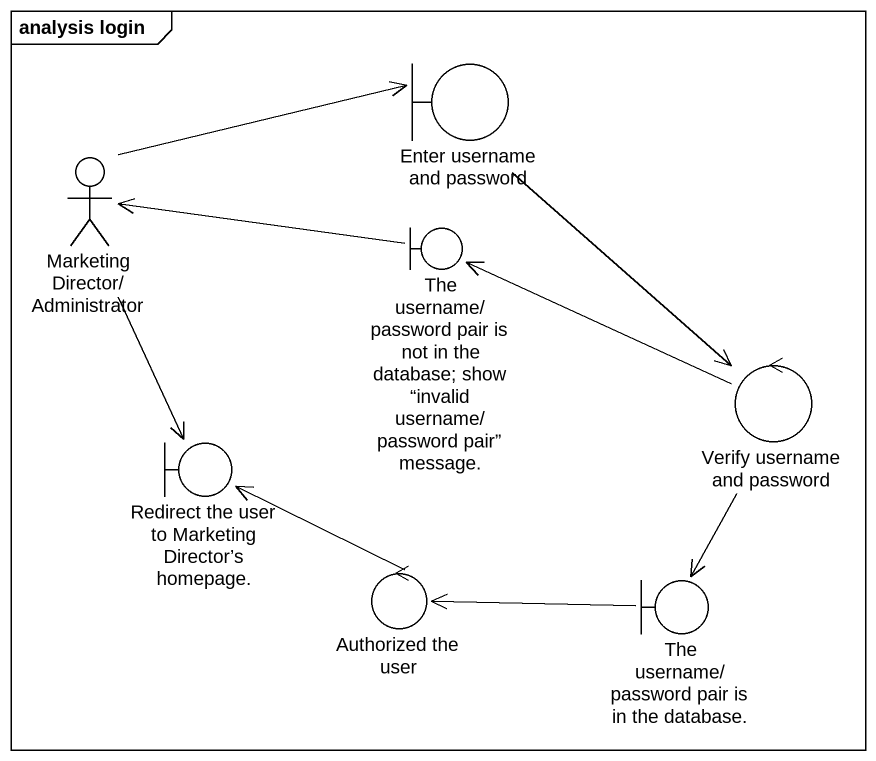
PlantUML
@startuml
mainframe analysis login
boundary "Enter username and password" as Enter_username_and_password
actor "Marketing Director/Administrator" as Marketing_Director
boundary "The username/password pair is not in the database; show “invalid username/password pair” message." as The_username_password_pair
control "Verify username and password" as Verify_username_and_password
boundary "Redirect the user to Marketing Director’s homepage." as Redirect_the_user_to
control "Authorized the user" as Authorized_the_user
boundary "The username/password pair is in the database." as The_username_password_pair_2
Enter_username_and_password --> Verify_username_and_password
Marketing_Director -right-> Enter_username_and_password
Marketing_Director --> Redirect_the_user_to
The_username_password_pair -left-> Marketing_Director
Verify_username_and_password -left-> The_username_password_pair
Verify_username_and_password --> The_username_password_pair_2
Authorized_the_user -left-> Redirect_the_user_to
The_username_password_pair_2 -left-> Authorized_the_user
@enduml
